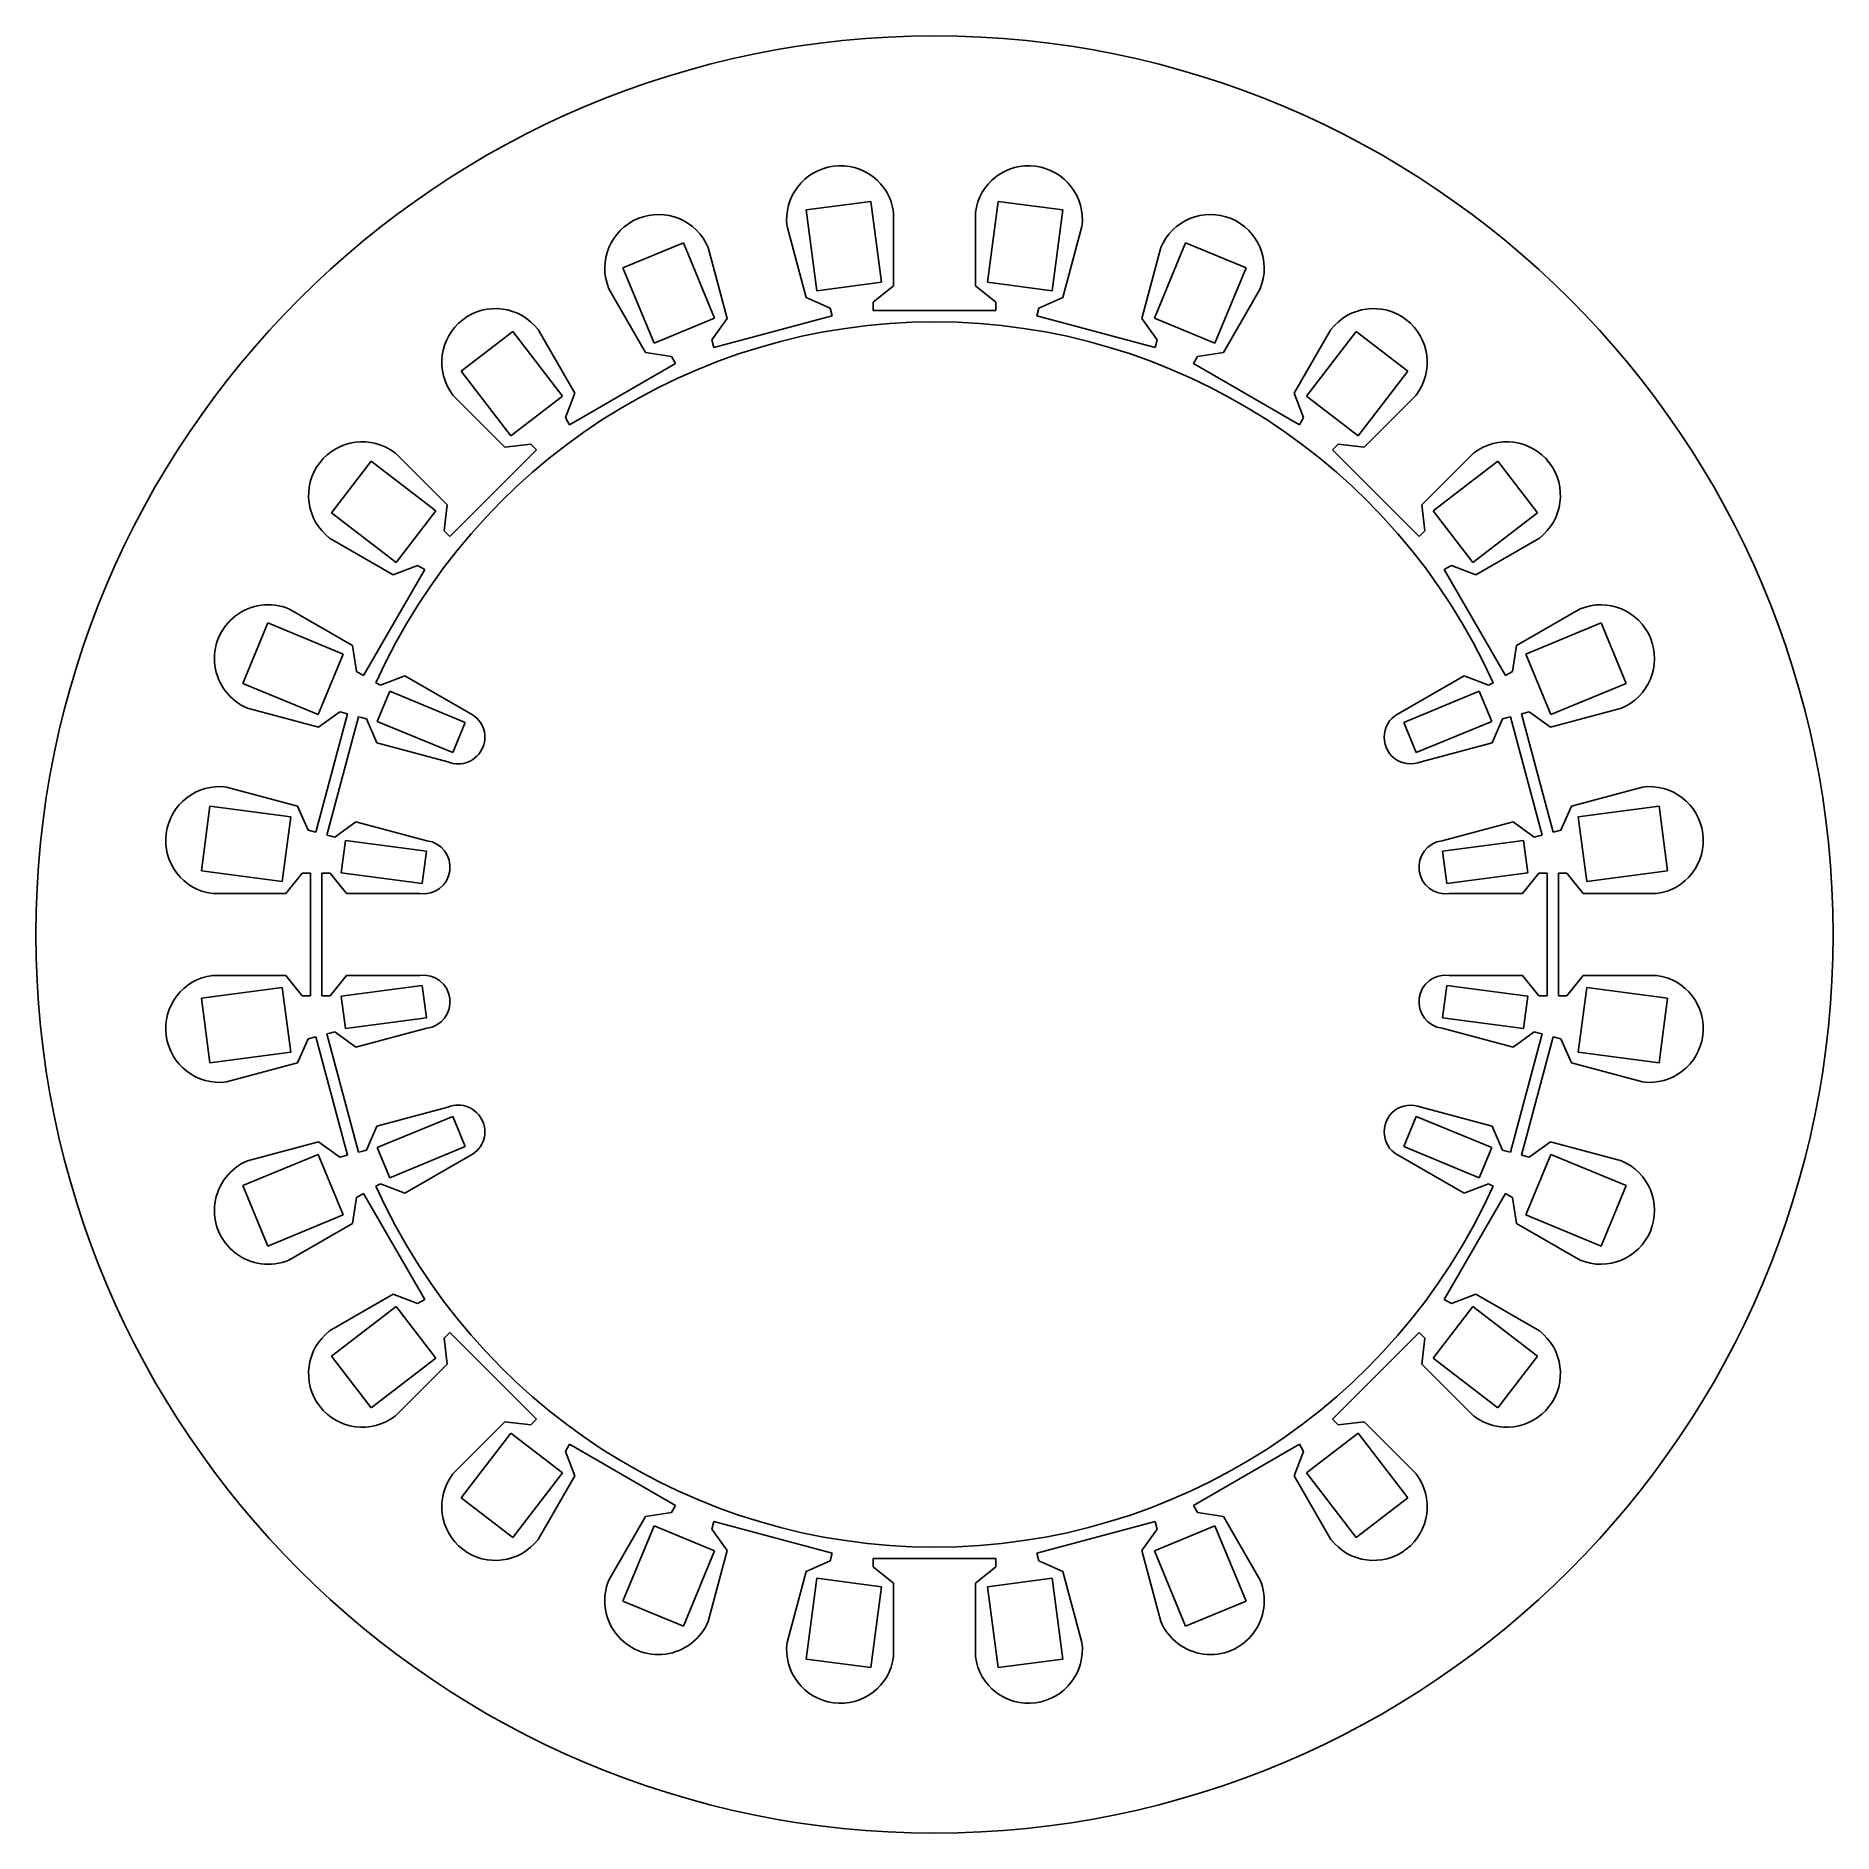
# Model space of a CAD drawing. Extents: x -11 to 11, y -11 to 11.
import ezdxf

# ---------------------------------------------------------------- set-up
doc = ezdxf.new("R2010")
doc.units = 0
doc.layers.add('default', color=7, linetype='CONTINUOUS')

msp = doc.modelspace()

# ---------------------------------------------------------------- linework, layer by layer
at = {"layer": 'default'}
for p, q in [((-1.571314, 8.870793), (-0.778158, 8.975214)), ((-1.571314, 8.870793), (-1.440787, 7.879348)), ((-0.778158, 8.975214), (-0.647632, 7.983769)), ((-0.5, 7.939), (-0.5, 8.839)), ((0.5, 7.939), (0.5, 8.839)), ((0.778158, 8.975214), (0.647632, 7.983769)), ((0.778158, 8.975214), (1.571314, 8.870793)), ((1.571314, 8.870793), (1.440787, 7.879348)), ((-1.571801, 7.797895), (-1.804739, 8.667228)), ((1.571801, 7.797895), (1.804739, 8.667228)), ((-3.813703, 8.161842), (-3.074599, 8.467989)), ((-3.074599, 8.467989), (-2.691916, 7.54411)), ((-2.537727, 7.539076), (-2.770664, 8.408409)), ((2.537727, 7.539076), (2.770664, 8.408409)), ((3.074599, 8.467989), (2.691916, 7.54411)), ((3.074599, 8.467989), (3.813703, 8.161842)), ((-3.813703, 8.161842), (-3.431019, 7.237963)), ((3.813703, 8.161842), (3.431019, 7.237963)), ((-1.440787, 7.879348), (-0.647632, 7.983769)), ((-0.75, 7.739), (-0.5, 7.939)), ((0.75, 7.739), (0.5, 7.939)), ((0.647632, 7.983769), (1.440787, 7.879348)), ((-3.536487, 7.125376), (-3.986487, 7.904799)), ((-1.278556, 7.669414), (-1.571801, 7.797895)), ((-0.75, 7.639), (-0.75, 7.739)), ((0.75, 7.639), (0.75, 7.739)), ((1.278556, 7.669414), (1.571801, 7.797895)), ((3.536487, 7.125376), (3.986487, 7.904799)), ((-3.431019, 7.237963), (-2.691916, 7.54411)), ((-2.727445, 7.281186), (-2.537727, 7.539076)), ((-2.701563, 7.184593), (-1.252674, 7.572822)), ((-1.252674, 7.572822), (-1.278556, 7.669414)), ((-0.75, 7.639), (0.75, 7.639)), ((1.252674, 7.572822), (1.278556, 7.669414)), ((1.252674, 7.572822), (2.701563, 7.184593)), ((2.727445, 7.281186), (2.537727, 7.539076)), ((2.691916, 7.54411), (3.431019, 7.237963)), ((-5.796194, 6.896675), (-5.161512, 7.383685)), ((-5.161512, 7.383685), (-4.55275, 6.590331)), ((-4.402513, 6.625376), (-4.852513, 7.404799)), ((-2.701563, 7.184593), (-2.727445, 7.281186)), ((2.701563, 7.184593), (2.727445, 7.281186)), ((4.402513, 6.625376), (4.852513, 7.404799)), ((5.161512, 7.383685), (4.55275, 6.590331)), ((5.796194, 6.896675), (5.161512, 7.383685)), ((-3.219981, 7.077171), (-3.536487, 7.125376)), ((-3.169981, 6.990568), (-3.219981, 7.077171)), ((3.169981, 6.990568), (3.219981, 7.077171)), ((3.219981, 7.077171), (3.536487, 7.125376)), ((-5.796194, 6.896675), (-5.187433, 6.103322)), ((-4.469019, 6.240568), (-3.169981, 6.990568)), ((3.169981, 6.990568), (4.469019, 6.240568)), ((5.187433, 6.103322), (5.796194, 6.896675)), ((-5.260167, 5.967274), (-5.896563, 6.60367)), ((-4.519019, 6.327171), (-4.402513, 6.625376)), ((4.519019, 6.327171), (4.402513, 6.625376)), ((5.260167, 5.967274), (5.896563, 6.60367)), ((-5.187433, 6.103322), (-4.55275, 6.590331)), ((4.55275, 6.590331), (5.187433, 6.103322)), ((-4.469019, 6.240568), (-4.519019, 6.327171)), ((4.469019, 6.240568), (4.519019, 6.327171)), ((-4.941969, 6.002629), (-5.260167, 5.967274)), ((-4.871259, 5.931919), (-4.941969, 6.002629)), ((4.871259, 5.931919), (4.941969, 6.002629)), ((4.941969, 6.002629), (5.260167, 5.967274)), ((-6.896675, 5.796194), (-7.383685, 5.161512)), ((-6.103322, 5.187433), (-6.896675, 5.796194)), ((-5.967274, 5.260167), (-6.60367, 5.896563)), ((-5.931919, 4.871259), (-4.871259, 5.931919)), ((4.871259, 5.931919), (5.931919, 4.871259)), ((5.967274, 5.260167), (6.60367, 5.896563)), ((6.896675, 5.796194), (6.103322, 5.187433)), ((7.383685, 5.161512), (6.896675, 5.796194)), ((-7.383685, 5.161512), (-6.590331, 4.55275)), ((-6.590331, 4.55275), (-6.103322, 5.187433)), ((-6.002629, 4.941969), (-5.967274, 5.260167)), ((6.002629, 4.941969), (5.967274, 5.260167)), ((6.103322, 5.187433), (6.590331, 4.55275)), ((6.590331, 4.55275), (7.383685, 5.161512)), ((-6.625376, 4.402513), (-7.404799, 4.852513)), ((-5.931919, 4.871259), (-6.002629, 4.941969)), ((5.931919, 4.871259), (6.002629, 4.941969)), ((6.625376, 4.402513), (7.404799, 4.852513)), ((-6.990568, 3.169981), (-6.240568, 4.469019)), ((-6.327171, 4.519019), (-6.625376, 4.402513)), ((-6.240568, 4.469019), (-6.327171, 4.519019)), ((6.240568, 4.469019), (6.327171, 4.519019)), ((6.240568, 4.469019), (6.990568, 3.169981)), ((6.327171, 4.519019), (6.625376, 4.402513)), ((-7.125376, 3.536487), (-7.904799, 3.986487)), ((7.125376, 3.536487), (7.904799, 3.986487)), ((-8.161842, 3.813703), (-8.467989, 3.074599)), ((-7.237963, 3.431019), (-8.161842, 3.813703)), ((8.161842, 3.813703), (7.237963, 3.431019)), ((8.467989, 3.074599), (8.161842, 3.813703)), ((-7.077171, 3.219981), (-7.125376, 3.536487)), ((7.077171, 3.219981), (7.125376, 3.536487)), ((-7.54411, 2.691916), (-7.237963, 3.431019)), ((7.237963, 3.431019), (7.54411, 2.691916)), ((-6.990568, 3.169981), (-7.077171, 3.219981)), ((-6.837633, 3.081684), (-6.783588, 3.050481)), ((-6.783588, 3.050481), (-6.485383, 3.166987)), ((-6.485383, 3.166987), (-5.70596, 2.716987)), ((6.485383, 3.166987), (5.70596, 2.716987)), ((6.783588, 3.050481), (6.485383, 3.166987)), ((6.837633, 3.081684), (6.783588, 3.050481)), ((6.990568, 3.169981), (7.077171, 3.219981)), ((-8.467989, 3.074599), (-7.54411, 2.691916)), ((-6.667784, 2.978365), (-6.820857, 2.608813)), ((-5.743904, 2.595682), (-6.667784, 2.978365)), ((5.743904, 2.595682), (6.667784, 2.978365)), ((6.820857, 2.608813), (6.667784, 2.978365)), ((7.54411, 2.691916), (8.467989, 3.074599)), ((-7.539076, 2.537727), (-8.408409, 2.770664)), ((-7.572822, 1.252674), (-7.184593, 2.701563)), ((-7.281186, 2.727445), (-7.539076, 2.537727)), ((-7.050329, 2.665587), (-7.438558, 1.216698)), ((-7.184593, 2.701563), (-7.281186, 2.727445)), ((-7.050329, 2.665587), (-7.014016, 2.655857)), ((-7.014016, 2.655857), (-6.953737, 2.639705)), ((7.014016, 2.655857), (6.953737, 2.639705)), ((7.050329, 2.665587), (7.014016, 2.655857)), ((7.438558, 1.216698), (7.050329, 2.665587)), ((7.184593, 2.701563), (7.281186, 2.727445)), ((7.184593, 2.701563), (7.572822, 1.252674)), ((7.281186, 2.727445), (7.539076, 2.537727)), ((7.539076, 2.537727), (8.408409, 2.770664)), ((-6.953737, 2.639705), (-6.825256, 2.34646)), ((-5.896978, 2.22613), (-6.820857, 2.608813)), ((-5.896978, 2.22613), (-5.743904, 2.595682)), ((5.743904, 2.595682), (5.896978, 2.22613)), ((5.896978, 2.22613), (6.820857, 2.608813)), ((6.953737, 2.639705), (6.825256, 2.34646)), ((-6.825256, 2.34646), (-5.955923, 2.113523)), ((6.825256, 2.34646), (5.955923, 2.113523)), ((-7.797895, 1.571801), (-8.667228, 1.804739)), ((7.797895, 1.571801), (8.667228, 1.804739)), ((-8.870793, 1.571314), (-8.975214, 0.778158)), ((-7.879348, 1.440787), (-8.870793, 1.571314)), ((-7.669414, 1.278556), (-7.797895, 1.571801)), ((7.669414, 1.278556), (7.797895, 1.571801)), ((8.870793, 1.571314), (7.879348, 1.440787)), ((8.975214, 0.778158), (8.870793, 1.571314)), ((-7.983769, 0.647632), (-7.879348, 1.440787)), ((-7.341965, 1.190817), (-7.084075, 1.380534)), ((-7.084075, 1.380534), (-6.214742, 1.147597)), ((7.084075, 1.380534), (6.214742, 1.147597)), ((7.341965, 1.190817), (7.084075, 1.380534)), ((7.879348, 1.440787), (7.983769, 0.647632)), ((-7.572822, 1.252674), (-7.669414, 1.278556)), ((-7.438558, 1.216698), (-7.402245, 1.206968)), ((-7.402245, 1.206968), (-7.341965, 1.190817)), ((-7.211442, 1.15113), (-7.263653, 0.754552)), ((-6.219997, 1.020604), (-7.211442, 1.15113)), ((6.219997, 1.020604), (7.211442, 1.15113)), ((7.263653, 0.754552), (7.211442, 1.15113)), ((7.402245, 1.206968), (7.341965, 1.190817)), ((7.438558, 1.216698), (7.402245, 1.206968)), ((7.572822, 1.252674), (7.669414, 1.278556)), ((-6.272208, 0.624026), (-6.219997, 1.020604)), ((6.219997, 1.020604), (6.272208, 0.624026)), ((-8.975214, 0.778158), (-7.983769, 0.647632)), ((-7.739, 0.75), (-7.939, 0.5)), ((-7.639, 0.75), (-7.739, 0.75)), ((-7.639, -0.75), (-7.639, 0.75)), ((-7.5, 0.75), (-7.462406, 0.75)), ((-7.5, 0.75), (-7.5, 0)), ((-7.462406, 0.75), (-7.4, 0.75)), ((-7.4, 0.75), (-7.2, 0.5)), ((-6.272208, 0.624026), (-7.263653, 0.754552)), ((6.272208, 0.624026), (7.263653, 0.754552)), ((7.4, 0.75), (7.2, 0.5)), ((7.462406, 0.75), (7.4, 0.75)), ((7.5, 0.75), (7.462406, 0.75)), ((7.5, 0), (7.5, 0.75)), ((7.639, 0.75), (7.739, 0.75)), ((7.639, 0.75), (7.639, -0.75)), ((7.739, 0.75), (7.939, 0.5)), ((7.983769, 0.647632), (8.975214, 0.778158)), ((-7.939, 0.5), (-8.839, 0.5)), ((-7.2, 0.5), (-6.3, 0.5)), ((7.2, 0.5), (6.3, 0.5)), ((7.939, 0.5), (8.839, 0.5)), ((-7.5, 0), (-7.5, -0.75)), ((7.5, -0.75), (7.5, 0)), ((-8.975214, -0.778158), (-7.983769, -0.647632)), ((-7.939, -0.5), (-8.839, -0.5)), ((-7.879348, -1.440787), (-7.983769, -0.647632)), ((-7.739, -0.75), (-7.939, -0.5)), ((-7.4, -0.75), (-7.2, -0.5)), ((-6.272208, -0.624026), (-7.263653, -0.754552)), ((-7.2, -0.5), (-6.3, -0.5)), ((-6.219997, -1.020604), (-6.272208, -0.624026)), ((6.272208, -0.624026), (6.219997, -1.020604)), ((6.272208, -0.624026), (7.263653, -0.754552)), ((7.2, -0.5), (6.3, -0.5)), ((7.4, -0.75), (7.2, -0.5)), ((7.739, -0.75), (7.939, -0.5)), ((7.983769, -0.647632), (7.879348, -1.440787)), ((7.939, -0.5), (8.839, -0.5)), ((8.975214, -0.778158), (7.983769, -0.647632)), ((-8.870793, -1.571314), (-8.975214, -0.778158)), ((-7.639, -0.75), (-7.739, -0.75)), ((-7.5, -0.75), (-7.462406, -0.75)), ((-7.462406, -0.75), (-7.4, -0.75)), ((-7.263653, -0.754552), (-7.211442, -1.15113)), ((7.211442, -1.15113), (7.263653, -0.754552)), ((7.462406, -0.75), (7.4, -0.75)), ((7.5, -0.75), (7.462406, -0.75)), ((7.639, -0.75), (7.739, -0.75)), ((8.870793, -1.571314), (8.975214, -0.778158)), ((-6.219997, -1.020604), (-7.211442, -1.15113)), ((6.219997, -1.020604), (7.211442, -1.15113)), ((-7.669414, -1.278556), (-7.797895, -1.571801)), ((-7.572822, -1.252674), (-7.669414, -1.278556)), ((-7.184593, -2.701563), (-7.572822, -1.252674)), ((-7.438558, -1.216698), (-7.402245, -1.206968)), ((-7.438558, -1.216698), (-7.050329, -2.665587)), ((-7.402245, -1.206968), (-7.341965, -1.190817)), ((-7.341965, -1.190817), (-7.084075, -1.380534)), ((-7.084075, -1.380534), (-6.214742, -1.147597)), ((7.084075, -1.380534), (6.214742, -1.147597)), ((7.050329, -2.665587), (7.438558, -1.216698)), ((7.341965, -1.190817), (7.084075, -1.380534)), ((7.572822, -1.252674), (7.184593, -2.701563)), ((7.402245, -1.206968), (7.341965, -1.190817)), ((7.438558, -1.216698), (7.402245, -1.206968)), ((7.572822, -1.252674), (7.669414, -1.278556)), ((7.669414, -1.278556), (7.797895, -1.571801)), ((-8.870793, -1.571314), (-7.879348, -1.440787)), ((7.879348, -1.440787), (8.870793, -1.571314)), ((-7.797895, -1.571801), (-8.667228, -1.804739)), ((7.797895, -1.571801), (8.667228, -1.804739)), ((-6.825256, -2.34646), (-5.955923, -2.113523)), ((6.825256, -2.34646), (5.955923, -2.113523)), ((-6.953737, -2.639705), (-6.825256, -2.34646)), ((-5.896978, -2.22613), (-6.820857, -2.608813)), ((-5.743904, -2.595682), (-5.896978, -2.22613)), ((5.896978, -2.22613), (5.743904, -2.595682)), ((5.896978, -2.22613), (6.820857, -2.608813)), ((6.953737, -2.639705), (6.825256, -2.34646)), ((-7.539076, -2.537727), (-8.408409, -2.770664)), ((-7.281186, -2.727445), (-7.539076, -2.537727)), ((-7.014016, -2.655857), (-6.953737, -2.639705)), ((-6.820857, -2.608813), (-6.667784, -2.978365)), ((-5.743904, -2.595682), (-6.667784, -2.978365)), ((5.743904, -2.595682), (6.667784, -2.978365)), ((6.667784, -2.978365), (6.820857, -2.608813)), ((7.014016, -2.655857), (6.953737, -2.639705)), ((7.281186, -2.727445), (7.539076, -2.537727)), ((7.539076, -2.537727), (8.408409, -2.770664)), ((-8.467989, -3.074599), (-7.54411, -2.691916)), ((-7.54411, -2.691916), (-7.237963, -3.431019)), ((-7.184593, -2.701563), (-7.281186, -2.727445)), ((-7.050329, -2.665587), (-7.014016, -2.655857)), ((-6.485383, -3.166987), (-5.70596, -2.716987)), ((6.485383, -3.166987), (5.70596, -2.716987)), ((7.050329, -2.665587), (7.014016, -2.655857)), ((7.184593, -2.701563), (7.281186, -2.727445)), ((7.54411, -2.691916), (7.237963, -3.431019)), ((8.467989, -3.074599), (7.54411, -2.691916)), ((-8.161842, -3.813703), (-8.467989, -3.074599)), ((-6.837633, -3.081684), (-6.783588, -3.050481)), ((-6.783588, -3.050481), (-6.485383, -3.166987)), ((6.783588, -3.050481), (6.485383, -3.166987)), ((6.837633, -3.081684), (6.783588, -3.050481)), ((8.161842, -3.813703), (8.467989, -3.074599)), ((-7.077171, -3.219981), (-7.125376, -3.536487)), ((-6.990568, -3.169981), (-7.077171, -3.219981)), ((-6.240568, -4.469019), (-6.990568, -3.169981)), ((6.990568, -3.169981), (6.240568, -4.469019)), ((6.990568, -3.169981), (7.077171, -3.219981)), ((7.077171, -3.219981), (7.125376, -3.536487)), ((-8.161842, -3.813703), (-7.237963, -3.431019)), ((7.237963, -3.431019), (8.161842, -3.813703)), ((-7.125376, -3.536487), (-7.904799, -3.986487)), ((7.125376, -3.536487), (7.904799, -3.986487)), ((-6.625376, -4.402513), (-7.404799, -4.852513)), ((-7.383685, -5.161512), (-6.590331, -4.55275)), ((-6.327171, -4.519019), (-6.625376, -4.402513)), ((-6.103322, -5.187433), (-6.590331, -4.55275)), ((-6.240568, -4.469019), (-6.327171, -4.519019)), ((6.103322, -5.187433), (6.590331, -4.55275)), ((6.240568, -4.469019), (6.327171, -4.519019)), ((6.327171, -4.519019), (6.625376, -4.402513)), ((6.590331, -4.55275), (7.383685, -5.161512)), ((6.625376, -4.402513), (7.404799, -4.852513)), ((-5.931919, -4.871259), (-6.002629, -4.941969)), ((-6.002629, -4.941969), (-5.967274, -5.260167)), ((-4.871259, -5.931919), (-5.931919, -4.871259)), ((5.931919, -4.871259), (4.871259, -5.931919)), ((5.931919, -4.871259), (6.002629, -4.941969)), ((6.002629, -4.941969), (5.967274, -5.260167)), ((-6.896675, -5.796194), (-7.383685, -5.161512)), ((-6.896675, -5.796194), (-6.103322, -5.187433)), ((-5.967274, -5.260167), (-6.60367, -5.896563)), ((5.967274, -5.260167), (6.60367, -5.896563)), ((6.896675, -5.796194), (6.103322, -5.187433)), ((7.383685, -5.161512), (6.896675, -5.796194)), ((-4.871259, -5.931919), (-4.941969, -6.002629)), ((4.871259, -5.931919), (4.941969, -6.002629)), ((-5.260167, -5.967274), (-5.896563, -6.60367)), ((-5.796194, -6.896675), (-5.187433, -6.103322)), ((-4.941969, -6.002629), (-5.260167, -5.967274)), ((-5.187433, -6.103322), (-4.55275, -6.590331)), ((4.55275, -6.590331), (5.187433, -6.103322)), ((4.941969, -6.002629), (5.260167, -5.967274)), ((5.187433, -6.103322), (5.796194, -6.896675)), ((5.260167, -5.967274), (5.896563, -6.60367)), ((-4.469019, -6.240568), (-4.519019, -6.327171)), ((-4.519019, -6.327171), (-4.402513, -6.625376)), ((-3.169981, -6.990568), (-4.469019, -6.240568)), ((4.469019, -6.240568), (3.169981, -6.990568)), ((4.519019, -6.327171), (4.402513, -6.625376)), ((4.469019, -6.240568), (4.519019, -6.327171)), ((-4.55275, -6.590331), (-5.161512, -7.383685)), ((5.161512, -7.383685), (4.55275, -6.590331)), ((-4.402513, -6.625376), (-4.852513, -7.404799)), ((4.402513, -6.625376), (4.852513, -7.404799)), ((-5.161512, -7.383685), (-5.796194, -6.896675)), ((-3.169981, -6.990568), (-3.219981, -7.077171)), ((3.169981, -6.990568), (3.219981, -7.077171)), ((5.796194, -6.896675), (5.161512, -7.383685)), ((-3.536487, -7.125376), (-3.986487, -7.904799)), ((-3.813703, -8.161842), (-3.431019, -7.237963)), ((-3.219981, -7.077171), (-3.536487, -7.125376)), ((-2.691916, -7.54411), (-3.431019, -7.237963)), ((-2.701563, -7.184593), (-2.727445, -7.281186)), ((-1.252674, -7.572822), (-2.701563, -7.184593)), ((2.701563, -7.184593), (1.252674, -7.572822)), ((3.431019, -7.237963), (2.691916, -7.54411)), ((2.701563, -7.184593), (2.727445, -7.281186)), ((3.219981, -7.077171), (3.536487, -7.125376)), ((3.813703, -8.161842), (3.431019, -7.237963)), ((3.536487, -7.125376), (3.986487, -7.904799)), ((-2.727445, -7.281186), (-2.537727, -7.539076)), ((2.727445, -7.281186), (2.537727, -7.539076)), ((-3.074599, -8.467989), (-2.691916, -7.54411)), ((-2.537727, -7.539076), (-2.770664, -8.408409)), ((-1.278556, -7.669414), (-1.571801, -7.797895)), ((-1.252674, -7.572822), (-1.278556, -7.669414)), ((-0.75, -7.639), (-0.75, -7.739)), ((0.75, -7.639), (-0.75, -7.639)), ((0.75, -7.639), (0.75, -7.739)), ((1.252674, -7.572822), (1.278556, -7.669414)), ((1.278556, -7.669414), (1.571801, -7.797895)), ((2.537727, -7.539076), (2.770664, -8.408409)), ((3.074599, -8.467989), (2.691916, -7.54411)), ((-1.571801, -7.797895), (-1.804739, -8.667228)), ((-1.571314, -8.870793), (-1.440787, -7.879348)), ((-0.647632, -7.983769), (-1.440787, -7.879348)), ((-0.75, -7.739), (-0.5, -7.939)), ((0.75, -7.739), (0.5, -7.939)), ((1.440787, -7.879348), (0.647632, -7.983769)), ((1.571314, -8.870793), (1.440787, -7.879348)), ((1.571801, -7.797895), (1.804739, -8.667228)), ((-0.778158, -8.975214), (-0.647632, -7.983769)), ((-0.5, -7.939), (-0.5, -8.839)), ((0.5, -7.939), (0.5, -8.839)), ((0.778158, -8.975214), (0.647632, -7.983769)), ((-3.074599, -8.467989), (-3.813703, -8.161842)), ((3.813703, -8.161842), (3.074599, -8.467989)), ((-0.778158, -8.975214), (-1.571314, -8.870793)), ((1.571314, -8.870793), (0.778158, -8.975214))]:
    msp.add_line(p, q, dxfattribs=at)
for centre, radius, start, end in [((0, 0), 11, 0, 180), ((-1.152369, 8.753114), 0.657999, 7.5, 187.5), ((1.152369, 8.753114), 0.657999, 352.5, 172.5), ((-3.378576, 8.156604), 0.657999, 22.5, 202.5), ((3.378576, 8.156604), 0.657999, 337.5, 157.5), ((0, 0), 7.5, 90, 155.73917), ((-5.374538, 7.004234), 0.657999, 37.5, 217.5), ((0, 0), 7.5, 24.26083, 90), ((5.374538, 7.004234), 0.657999, 322.5, 142.5), ((-7.004234, 5.374538), 0.657999, 52.5, 232.5), ((7.004234, 5.374538), 0.657999, 307.5, 127.5), ((-8.156604, 3.378576), 0.657999, 67.5, 247.5), ((8.156604, 3.378576), 0.657999, 292.5, 112.5), ((-5.830942, 2.415255), 0.326593, 247.5, 67.5), ((5.830942, 2.415255), 0.326593, 112.5, 292.5), ((-8.753114, 1.152369), 0.657999, 82.5, 262.5), ((8.753114, 1.152369), 0.657999, 277.5, 97.5), ((-6.257371, 0.823799), 0.326593, 262.5, 82.5), ((6.257371, 0.823799), 0.326593, 97.5, 277.5), ((0, 0), 11, 180, 0), ((-8.753114, -1.152369), 0.657999, 97.5, 277.5), ((-6.257371, -0.823799), 0.326593, 277.5, 97.5), ((6.257371, -0.823799), 0.326593, 82.5, 262.5), ((8.753114, -1.152369), 0.657999, 262.5, 82.5), ((-5.830942, -2.415255), 0.326593, 292.5, 112.5), ((5.830942, -2.415255), 0.326593, 67.5, 247.5), ((-8.156604, -3.378576), 0.657999, 112.5, 292.5), ((8.156604, -3.378576), 0.657999, 247.5, 67.5), ((0, 0), 7.5, 204.26083, 335.73917), ((-7.004234, -5.374538), 0.657999, 127.5, 307.5), ((7.004234, -5.374538), 0.657999, 232.5, 52.5), ((-5.374538, -7.004234), 0.657999, 142.5, 322.5), ((5.374538, -7.004234), 0.657999, 217.5, 37.5), ((-3.378576, -8.156604), 0.657999, 157.5, 337.5), ((3.378576, -8.156604), 0.657999, 202.5, 22.5), ((-1.152369, -8.753114), 0.657999, 172.5, 352.5), ((1.152369, -8.753114), 0.657999, 187.5, 7.5)]:
    msp.add_arc(centre, radius, start, end, dxfattribs=at)

doc.saveas('drawing.dxf')
